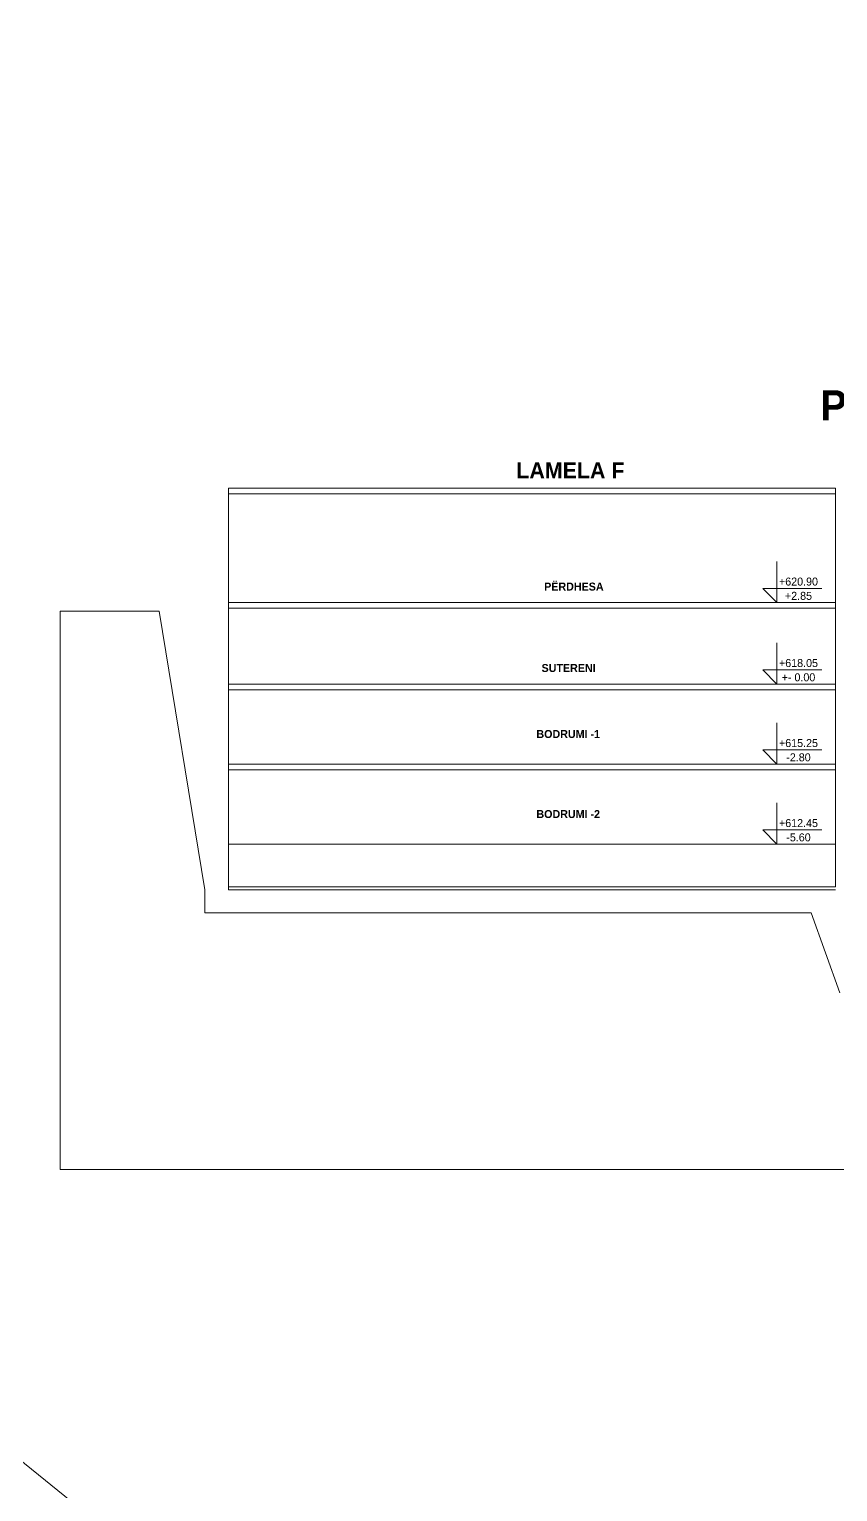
# Model space of a CAD drawing. Header units: millimetres. Extents: x 116114 to 379938, y 77576 to 282265.
# Drawn here: x 311954 to 340244, y 179921 to 231093 of the extents above; entities that cross this region are included whole.
import ezdxf

# ---------------------------------------------------------------- set-up
doc = ezdxf.new("R2010")
doc.units = ezdxf.units.MM
doc.header["$MEASUREMENT"] = 0
doc.header["$XCLIPFRAME"] = 0
for name, color, linetype, lineweight in [('A - Fleta_Pen_No__101', 252, 'Continuous', 13), ('A - Fleta_Pen_No__11', 171, 'Continuous', 18), ('A - Kati 1-11 polyline_Pen_No__1', 7, 'Continuous', 13), ('A - Kati 1-11 polyline_Pen_No__101', 252, 'Continuous', 13), ('A - Kati 1-11 polyline_Pen_No__11', 171, 'Continuous', 18)]:
    doc.layers.add(name, color=color, linetype=linetype, lineweight=lineweight)
doc.layers.add('A - Fleta_Pen_No__176', color=7, linetype='Continuous', lineweight=15, true_color=0x93a0c6)
doc.layers.add('A - Ortofoto', color=7, linetype='Continuous')
doc.styles.add('GENERATED_STYLE_1', font='')
doc.styles.add('GENERATED_STYLE_2', font='')
doc.styles.get('GENERATED_STYLE_1').set_extended_font_data('Century Gothic', bold=True)
doc.styles.get('GENERATED_STYLE_2').set_extended_font_data('Century Gothic')
picture_1 = doc.add_image_def('image1.jpg', size_in_pixel=(1343, 796))

msp = doc.modelspace()

# ---------------------------------------------------------------- linework, layer by layer
at = {"layer": 'A - Kati 1-11 polyline_Pen_No__1', "color": 7, "linetype": 'Continuous', "lineweight": 13, "flags": 128}
for points in [[(318924.3, 215031.7), (318924.3, 201081.7)], [(318924.3, 215031.7), (340168.5, 215031.7)], [(340168.5, 215031.7), (340168.5, 201081.7)], [(318924.3, 214831.7), (340168.5, 214831.7)], [(318924.3, 211031.7), (340168.5, 211031.7)], [(318924.3, 210831.7), (340168.5, 210831.7)], [(318924.3, 208181.7), (340168.5, 208181.7)], [(318924.3, 207981.7), (340168.5, 207981.7)], [(318924.3, 205381.7), (340168.5, 205381.7)], [(318924.3, 205181.7), (340168.5, 205181.7)], [(318924.3, 202581.7), (340168.5, 202581.7)], [(318924.3, 201081.7), (340168.5, 201081.7)]]:
    msp.add_lwpolyline(points, dxfattribs=at)
at = {"layer": 'A - Kati 1-11 polyline_Pen_No__101', "color": 252, "linetype": 'Continuous', "lineweight": 13, "flags": 128}
for points in [[(316498.9, 210731.7), (313030.7, 210731.7)], [(313030.7, 210731.7), (313030.7, 191195.6), (370456.8, 191195.6), (370456.8, 206631.7)], [(318102, 200981.7), (316498.9, 210731.7)], [(318102, 200181.7), (318102, 200981.7)], [(318924.3, 200981.7), (318924.3, 201081.7)], [(318924.3, 200981.7), (340168.5, 200981.7)], [(318102, 200181.7), (339316.4, 200181.7)], [(340318.5, 197381.7), (339316.4, 200181.7)]]:
    msp.add_lwpolyline(points, dxfattribs=at)
at = {"layer": 'A - Kati 1-11 polyline_Pen_No__11', "color": 171, "linetype": 'Continuous', "lineweight": 18, "flags": 128}
for points in [[(338115.2, 212471.3), (338115.2, 211031.7), (337620.5, 211526.4), (339686.9, 211526.4)], [(338115.2, 209621.3), (338115.2, 208181.7), (337620.5, 208676.4), (339686.9, 208676.4)], [(338115.2, 206821.3), (338115.2, 205381.7), (337620.5, 205876.4), (339686.9, 205876.4)], [(338115.2, 204021.3), (338115.2, 202581.7), (337620.5, 203076.4), (339686.9, 203076.4)]]:
    msp.add_lwpolyline(points, dxfattribs=at)

# ---------------------------------------------------------------- texts
at = {"layer": 'A - Fleta_Pen_No__101', "color": 252, "linetype": 'Continuous', "lineweight": 13, "attachment_point": 8, "style": 'GENERATED_STYLE_1'}
for s, insert, char_height in [('\\A1;{\\pqc;\\fCentury Gothic|b1|i0|c0|p34;PRERJA}', (342476.9, 217395.3), 1050), ('\\A1;{\\pqc;\\fCentury Gothic|b1|i0|c0|p34;PËRDHESA}', (331010.6, 211448.3), 280), ('\\A1;{\\pqc;\\fCentury Gothic|b1|i0|c0|p34;SUTERENI}', (330826.1, 208598.3), 280), ('\\A1;{\\pqc;\\fCentury Gothic|b1|i0|c0|p34;BODRUMI -\\fCentury Gothic|b1|i0|c0|p34;1}', (330812.6, 206289), 280), ('\\A1;{\\pqc;\\fCentury Gothic|b1|i0|c0|p34;BODRUMI -\\fCentury Gothic|b1|i0|c0|p34;2}', (330812.6, 203489), 280)]:
    msp.add_mtext(s, dxfattribs=dict(at, insert=insert, char_height=char_height))
at = {"layer": 'A - Fleta_Pen_No__11', "color": 171, "linetype": 'Continuous', "lineweight": 18, "char_height": 280, "attachment_point": 8, "line_spacing_factor": 1.070163, "style": 'GENERATED_STYLE_2'}
for s, insert in [('\\A1;{\\pqc;\\fCentury Gothic|b0|i0|c0|p34;+620.90\\P\\pqc;\\fCentury Gothic|b0|i0|c0|p34;+2.85}', (338869.5, 211124)), ('\\A1;{\\pqc;\\fCentury Gothic|b0|i0|c0|p34;+618.05\\P\\pqc;\\fCentury Gothic|b0|i0|c0|p34;+- 0.00}', (338869.5, 208274)), ('\\A1;{\\pqc;\\fCentury Gothic|b0|i0|c0|p34;+615.25\\P\\pqc;\\fCentury Gothic|b0|i0|c0|p34;-2.8\\fCentury Gothic|b0|i0|c0|p34;0}', (338869.5, 205474)), ('\\A1;{\\pqc;\\fCentury Gothic|b0|i0|c0|p34;+612.45\\P\\pqc;\\fCentury Gothic|b0|i0|c0|p34;-5.6\\fCentury Gothic|b0|i0|c0|p34;0}', (338869.5, 202674))]:
    msp.add_mtext(s, dxfattribs=dict(at, insert=insert))
at = {"layer": 'A - Fleta_Pen_No__176', "color": 253, "linetype": 'Continuous', "lineweight": 15, "true_color": 0x93a0c6, "insert": (330888.6, 215377.9), "char_height": 560, "attachment_point": 8, "style": 'GENERATED_STYLE_1'}
msp.add_mtext('\\A1;{\\pqc;\\fCentury Gothic|b1|i0|c0|p34;LAMELA \\fCentury Gothic|b1|i0|c0|p34;F}', dxfattribs=at)

# ---------------------------------------------------------------- pictures from other files: only their frames are drawn
at = {"layer": 'A - Ortofoto', "linetype": 'Continuous', "lineweight": 0}
image = msp.add_image(picture_1, insert=(116114, 195525.5), size_in_units=(187960.4, 111404.7), rotation=-38.867509, dxfattribs=at)
image.set_boundary_path([(-0.5, -0.5), (1342.5, 795.5)])

doc.saveas('drawing.dxf')
